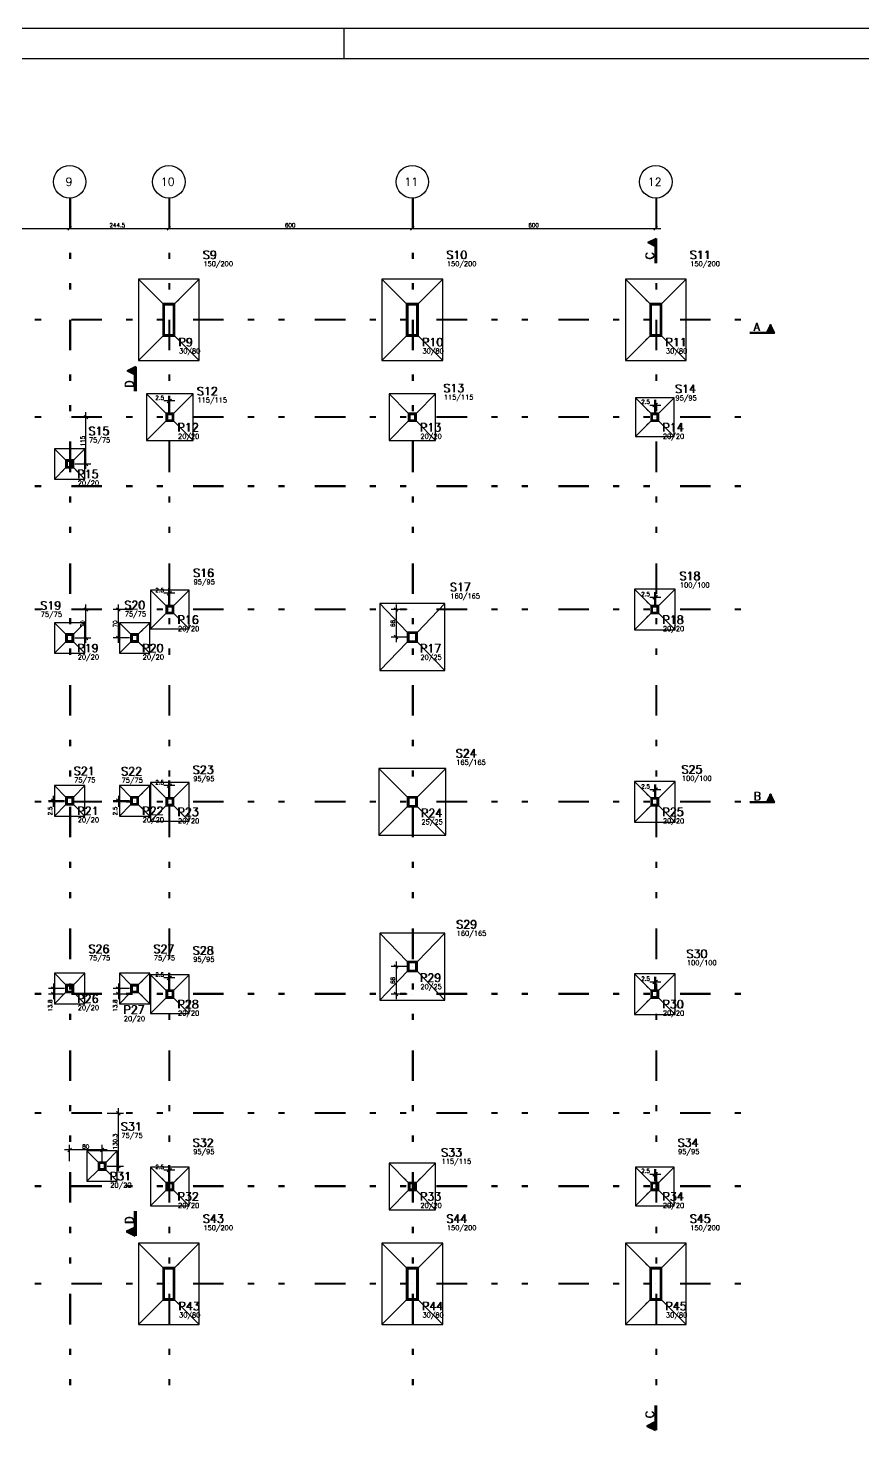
# Model space of a CAD drawing. Extents: x 797 to 1056, y -75 to 15.
# Drawn here: x 832.32 to 846.03, y -7.55 to 15.49 of the extents above; entities that cross this region are included whole.
import ezdxf

# ---------------------------------------------------------------- set-up
doc = ezdxf.new("R2010")
doc.units = 0
doc.header["$MEASUREMENT"] = 0
doc.linetypes.add('ESTILO_TQS_0003', pattern=[1.5, 0.5, -0.4, 0.1, -0.5])
doc.linetypes.add('ESTILO_TQS_0004', pattern=[2, 0.5, -0.4, 0.1, -0.4, 0.1, -0.5])
for name, color, linetype in [('06', 6, 'CONTINUOUS'), ('1', 2, 'CONTINUOUS'), ('11', 11, 'CONTINUOUS'), ('2', 4, 'CONTINUOUS'), ('3', 8, 'CONTINUOUS'), ('CERCADURA', 7, 'CONTINUOUS'), ('EIXOS', 8, 'ESTILO_TQS_0003')]:
    doc.layers.add(name, color=color, linetype=linetype)
doc.styles.get("Standard").update_dxf_attribs({"font": 'ROMANS.SHX'})

msp = doc.modelspace()

# ---------------------------------------------------------------- linework, layer by layer
at = {"layer": '06'}
msp.add_line((797.81, 14.987), (855.51, 14.987), dxfattribs=at)
at = {"layer": '1', "linetype": 'Continuous'}
for p, q in [((842.632, 12.032), (842.493, 11.963)), ((842.631, 12.031), (842.495, 11.963)), ((842.637, 12.021), (842.499, 11.952)), ((842.637, 12.02), (842.5, 11.952)), ((842.536, 11.984), (842.536, 11.942)), ((842.547, 11.989), (842.547, 11.936)), ((842.548, 11.984), (842.548, 11.942)), ((842.557, 11.995), (842.557, 11.931)), ((842.559, 11.989), (842.559, 11.936)), ((842.568, 12), (842.568, 11.926)), ((842.57, 11.995), (842.57, 11.931)), ((842.579, 12.005), (842.579, 11.92)), ((842.58, 12), (842.58, 11.926)), ((842.589, 12.011), (842.589, 11.915)), ((842.591, 12.005), (842.591, 11.92)), ((842.6, 12.016), (842.6, 11.91)), ((842.602, 12.011), (842.602, 11.915)), ((842.61, 12.021), (842.61, 11.904)), ((842.612, 12.016), (842.612, 11.91)), ((842.619, 11.627), (842.619, 12.032)), ((842.621, 12.027), (842.621, 11.899)), ((842.623, 12.021), (842.623, 11.904)), ((842.631, 12.031), (842.631, 11.627)), ((842.632, 11.627), (842.632, 12.032)), ((842.634, 12.027), (842.634, 11.899)), ((842.644, 12.031), (842.644, 11.627)), ((842.493, 11.963), (842.631, 11.894)), ((842.495, 11.963), (842.631, 11.895)), ((842.499, 11.974), (842.637, 11.905)), ((842.5, 11.974), (842.637, 11.906)), ((842.504, 11.968), (842.504, 11.956)), ((842.515, 11.973), (842.515, 11.952)), ((842.517, 11.968), (842.517, 11.956)), ((842.525, 11.979), (842.525, 11.947)), ((842.527, 11.973), (842.527, 11.952)), ((842.538, 11.979), (842.538, 11.947)), ((844.516, 10.618), (844.447, 10.48)), ((844.516, 10.617), (844.447, 10.48)), ((844.527, 10.613), (844.458, 10.475)), ((844.527, 10.611), (844.459, 10.475)), ((844.574, 10.474), (844.504, 10.613)), ((844.573, 10.475), (844.504, 10.611)), ((844.521, 10.607), (844.509, 10.607)), ((844.585, 10.48), (844.516, 10.618)), ((844.584, 10.48), (844.516, 10.617)), ((844.179, 10.492), (844.585, 10.492)), ((844.179, 10.48), (844.585, 10.48)), ((844.584, 10.48), (844.179, 10.48)), ((844.584, 10.468), (844.179, 10.468)), ((844.579, 10.49), (844.452, 10.49)), ((844.579, 10.478), (844.452, 10.478)), ((844.574, 10.501), (844.457, 10.501)), ((844.574, 10.489), (844.457, 10.489)), ((844.569, 10.512), (844.462, 10.512)), ((844.569, 10.499), (844.462, 10.499)), ((844.564, 10.522), (844.468, 10.522)), ((844.564, 10.51), (844.468, 10.51)), ((844.558, 10.533), (844.473, 10.533)), ((844.558, 10.521), (844.473, 10.521)), ((844.553, 10.544), (844.478, 10.544)), ((844.553, 10.531), (844.478, 10.531)), ((844.548, 10.554), (844.484, 10.554)), ((844.548, 10.542), (844.484, 10.542)), ((844.542, 10.565), (844.489, 10.565)), ((844.542, 10.552), (844.489, 10.552)), ((844.537, 10.576), (844.494, 10.576)), ((844.537, 10.563), (844.494, 10.563)), ((844.532, 10.586), (844.5, 10.586)), ((844.532, 10.574), (844.5, 10.574)), ((844.526, 10.597), (844.505, 10.597)), ((844.526, 10.584), (844.505, 10.584)), ((844.521, 10.595), (844.509, 10.595)), ((834.081, 9.926), (833.943, 9.857)), ((834.081, 9.925), (833.944, 9.857)), ((834.087, 9.915), (833.949, 9.846)), ((834.086, 9.914), (833.95, 9.846)), ((834.049, 9.91), (834.049, 9.804)), ((834.06, 9.915), (834.06, 9.798)), ((834.062, 9.91), (834.062, 9.804)), ((834.069, 9.521), (834.069, 9.926)), ((834.071, 9.921), (834.071, 9.793)), ((834.073, 9.915), (834.073, 9.798)), ((834.081, 9.521), (834.081, 9.926)), ((834.081, 9.925), (834.081, 9.521)), ((834.083, 9.921), (834.083, 9.793)), ((834.093, 9.925), (834.093, 9.521)), ((833.943, 9.857), (834.081, 9.788)), ((833.944, 9.857), (834.081, 9.789)), ((833.949, 9.868), (834.086, 9.799)), ((833.95, 9.868), (834.086, 9.8)), ((833.954, 9.862), (833.954, 9.85)), ((833.964, 9.867), (833.964, 9.846)), ((833.966, 9.862), (833.966, 9.85)), ((833.975, 9.873), (833.975, 9.841)), ((833.977, 9.867), (833.977, 9.846)), ((833.986, 9.878), (833.986, 9.836)), ((833.987, 9.873), (833.987, 9.841)), ((833.996, 9.883), (833.996, 9.83)), ((833.998, 9.878), (833.998, 9.836)), ((834.007, 9.889), (834.007, 9.825)), ((834.009, 9.883), (834.009, 9.83)), ((834.018, 9.894), (834.018, 9.82)), ((834.019, 9.889), (834.019, 9.825)), ((834.028, 9.899), (834.028, 9.814)), ((834.03, 9.894), (834.03, 9.82)), ((834.039, 9.905), (834.039, 9.809)), ((834.041, 9.899), (834.041, 9.814)), ((834.051, 9.905), (834.051, 9.809)), ((844.179, 2.785), (844.585, 2.785)), ((844.179, 2.773), (844.585, 2.773)), ((844.584, 2.773), (844.179, 2.773)), ((844.516, 2.911), (844.447, 2.773)), ((844.516, 2.91), (844.447, 2.773)), ((844.579, 2.784), (844.452, 2.784)), ((844.579, 2.771), (844.452, 2.771)), ((844.574, 2.794), (844.457, 2.794)), ((844.574, 2.782), (844.457, 2.782)), ((844.527, 2.906), (844.458, 2.768)), ((844.527, 2.904), (844.459, 2.768)), ((844.569, 2.805), (844.462, 2.805)), ((844.569, 2.792), (844.462, 2.792)), ((844.564, 2.815), (844.468, 2.815)), ((844.564, 2.803), (844.468, 2.803)), ((844.558, 2.826), (844.473, 2.826)), ((844.558, 2.814), (844.473, 2.814)), ((844.553, 2.837), (844.478, 2.837)), ((844.553, 2.824), (844.478, 2.824)), ((844.548, 2.847), (844.484, 2.847)), ((844.548, 2.835), (844.484, 2.835)), ((844.542, 2.858), (844.489, 2.858)), ((844.542, 2.845), (844.489, 2.845)), ((844.537, 2.869), (844.494, 2.869)), ((844.537, 2.856), (844.494, 2.856)), ((844.532, 2.879), (844.5, 2.879)), ((844.532, 2.867), (844.5, 2.867)), ((844.574, 2.767), (844.504, 2.906)), ((844.573, 2.768), (844.504, 2.904)), ((844.526, 2.89), (844.505, 2.89)), ((844.526, 2.877), (844.505, 2.877)), ((844.521, 2.901), (844.509, 2.901)), ((844.521, 2.888), (844.509, 2.888)), ((844.585, 2.773), (844.516, 2.911)), ((844.584, 2.773), (844.516, 2.91)), ((844.584, 2.761), (844.179, 2.761)), ((834.068, -4.349), (834.068, -3.945)), ((834.081, -3.945), (834.081, -4.35)), ((834.081, -4.349), (834.081, -3.945)), ((834.094, -3.945), (834.094, -4.35)), ((833.937, -4.27), (834.075, -4.201)), ((834.076, -4.361), (833.937, -4.292)), ((833.939, -4.27), (834.075, -4.202)), ((834.075, -4.361), (833.939, -4.292)), ((833.941, -4.286), (833.941, -4.275)), ((833.943, -4.281), (834.081, -4.212)), ((834.081, -4.35), (833.943, -4.281)), ((833.944, -4.281), (834.081, -4.213)), ((834.081, -4.349), (833.944, -4.281)), ((833.952, -4.292), (833.952, -4.271)), ((833.954, -4.286), (833.954, -4.275)), ((833.962, -4.297), (833.962, -4.265)), ((833.964, -4.292), (833.964, -4.271)), ((833.973, -4.302), (833.973, -4.26)), ((833.975, -4.297), (833.975, -4.265)), ((833.984, -4.308), (833.984, -4.255)), ((833.986, -4.302), (833.986, -4.26)), ((833.994, -4.313), (833.994, -4.249)), ((833.996, -4.308), (833.996, -4.255)), ((834.005, -4.318), (834.005, -4.244)), ((834.007, -4.313), (834.007, -4.249)), ((834.016, -4.324), (834.016, -4.239)), ((834.018, -4.318), (834.018, -4.244)), ((834.026, -4.329), (834.026, -4.233)), ((834.028, -4.324), (834.028, -4.239)), ((834.037, -4.334), (834.037, -4.228)), ((834.039, -4.329), (834.039, -4.233)), ((834.048, -4.34), (834.048, -4.223)), ((834.049, -4.334), (834.049, -4.228)), ((834.058, -4.345), (834.058, -4.217)), ((834.06, -4.34), (834.06, -4.223)), ((834.071, -4.345), (834.071, -4.217)), ((842.619, -7.543), (842.619, -7.138)), ((842.631, -7.543), (842.631, -7.138)), ((842.632, -7.138), (842.632, -7.544)), ((842.644, -7.138), (842.644, -7.544)), ((842.488, -7.463), (842.626, -7.394)), ((842.626, -7.555), (842.488, -7.486)), ((842.489, -7.463), (842.626, -7.395)), ((842.626, -7.554), (842.489, -7.486)), ((842.492, -7.48), (842.492, -7.468)), ((842.493, -7.474), (842.631, -7.406)), ((842.632, -7.544), (842.493, -7.474)), ((842.495, -7.474), (842.631, -7.406)), ((842.631, -7.543), (842.495, -7.474)), ((842.502, -7.485), (842.502, -7.464)), ((842.504, -7.48), (842.504, -7.468)), ((842.513, -7.49), (842.513, -7.458)), ((842.515, -7.485), (842.515, -7.464)), ((842.523, -7.496), (842.523, -7.453)), ((842.525, -7.49), (842.525, -7.458)), ((842.534, -7.501), (842.534, -7.448)), ((842.536, -7.496), (842.536, -7.453)), ((842.545, -7.506), (842.545, -7.443)), ((842.547, -7.501), (842.547, -7.448)), ((842.555, -7.512), (842.555, -7.437)), ((842.557, -7.506), (842.557, -7.443)), ((842.566, -7.517), (842.566, -7.432)), ((842.568, -7.512), (842.568, -7.437)), ((842.577, -7.522), (842.577, -7.427)), ((842.579, -7.517), (842.579, -7.432)), ((842.587, -7.528), (842.587, -7.421)), ((842.589, -7.522), (842.589, -7.427)), ((842.598, -7.533), (842.598, -7.416)), ((842.6, -7.528), (842.6, -7.421)), ((842.609, -7.538), (842.609, -7.411)), ((842.61, -7.533), (842.61, -7.416)), ((842.621, -7.538), (842.621, -7.411))]:
    msp.add_line(p, q, dxfattribs=at)
for points in [[(835.131, 11.362), (834.131, 11.362)], [(834.131, 11.362), (834.131, 10.028)], [(834.531, 10.962), (834.131, 11.362)], [(834.731, 10.962), (835.131, 11.362)], [(835.131, 10.028), (835.131, 11.362)], [(839.131, 11.362), (838.131, 11.362)], [(838.131, 11.362), (838.131, 10.028)], [(838.531, 10.962), (838.131, 11.362)], [(838.731, 10.962), (839.131, 11.362)], [(839.131, 10.028), (839.131, 11.362)], [(843.131, 11.362), (842.131, 11.362)], [(842.131, 11.362), (842.131, 10.028)], [(842.531, 10.962), (842.131, 11.362)], [(842.731, 10.962), (843.131, 11.362)], [(843.131, 10.028), (843.131, 11.362)], [(834.531, 10.428), (834.731, 10.428), (834.731, 10.962), (834.531, 10.962), (834.531, 10.428)], [(834.531, 10.428), (834.731, 10.428), (834.731, 10.962), (834.531, 10.962), (834.531, 10.428)], [(834.543, 10.441), (834.718, 10.441), (834.718, 10.949), (834.543, 10.949), (834.543, 10.441)], [(834.556, 10.453), (834.706, 10.453), (834.706, 10.937), (834.556, 10.937), (834.556, 10.453)], [(838.531, 10.428), (838.731, 10.428), (838.731, 10.962), (838.531, 10.962), (838.531, 10.428)], [(838.531, 10.428), (838.731, 10.428), (838.731, 10.962), (838.531, 10.962), (838.531, 10.428)], [(838.543, 10.441), (838.718, 10.441), (838.718, 10.949), (838.543, 10.949), (838.543, 10.441)], [(838.556, 10.453), (838.706, 10.453), (838.706, 10.937), (838.556, 10.937), (838.556, 10.453)], [(842.531, 10.428), (842.731, 10.428), (842.731, 10.962), (842.531, 10.962), (842.531, 10.428)], [(842.531, 10.428), (842.731, 10.428), (842.731, 10.962), (842.531, 10.962), (842.531, 10.428)], [(842.543, 10.441), (842.718, 10.441), (842.718, 10.949), (842.543, 10.949), (842.543, 10.441)], [(842.556, 10.453), (842.706, 10.453), (842.706, 10.937), (842.556, 10.937), (842.556, 10.453)], [(834.531, 10.428), (834.131, 10.028)], [(834.731, 10.428), (835.131, 10.028)], [(838.531, 10.428), (838.131, 10.028)], [(838.731, 10.428), (839.131, 10.028)], [(842.531, 10.428), (842.131, 10.028)], [(842.731, 10.428), (843.131, 10.028)], [(834.131, 10.028), (835.131, 10.028)], [(838.131, 10.028), (839.131, 10.028)], [(842.131, 10.028), (843.131, 10.028)], [(835.031, 9.478), (834.264, 9.478)], [(834.264, 9.478), (834.264, 8.712)], [(834.581, 9.162), (834.264, 9.478)], [(834.714, 9.162), (835.031, 9.478)], [(835.031, 8.712), (835.031, 9.478)], [(839.014, 9.478), (838.248, 9.478)], [(838.248, 9.478), (838.248, 8.712)], [(838.564, 9.162), (838.248, 9.478)], [(838.698, 9.162), (839.014, 9.478)], [(839.014, 8.712), (839.014, 9.478)], [(842.931, 9.412), (842.298, 9.412)], [(842.298, 9.412), (842.298, 8.778)], [(842.548, 9.162), (842.298, 9.412)], [(842.681, 9.162), (842.931, 9.412)], [(842.931, 8.778), (842.931, 9.412)], [(834.581, 9.028), (834.264, 8.712)], [(834.581, 9.028), (834.714, 9.028), (834.714, 9.162), (834.581, 9.162), (834.581, 9.028)], [(834.581, 9.028), (834.714, 9.028), (834.714, 9.162), (834.581, 9.162), (834.581, 9.028)], [(834.593, 9.041), (834.702, 9.041), (834.702, 9.149), (834.593, 9.149), (834.593, 9.041)], [(834.606, 9.053), (834.689, 9.053), (834.689, 9.137), (834.606, 9.137), (834.606, 9.053)], [(834.714, 9.028), (835.031, 8.712)], [(838.564, 9.028), (838.248, 8.712)], [(838.564, 9.028), (838.698, 9.028), (838.698, 9.162), (838.564, 9.162), (838.564, 9.028)], [(838.564, 9.028), (838.698, 9.028), (838.698, 9.162), (838.564, 9.162), (838.564, 9.028)], [(838.577, 9.041), (838.685, 9.041), (838.685, 9.149), (838.577, 9.149), (838.577, 9.041)], [(838.589, 9.053), (838.673, 9.053), (838.673, 9.137), (838.589, 9.137), (838.589, 9.053)], [(838.698, 9.028), (839.014, 8.712)], [(842.548, 9.028), (842.298, 8.778)], [(842.548, 9.028), (842.681, 9.028), (842.681, 9.162), (842.548, 9.162), (842.548, 9.028)], [(842.548, 9.028), (842.681, 9.028), (842.681, 9.162), (842.548, 9.162), (842.548, 9.028)], [(842.56, 9.041), (842.668, 9.041), (842.668, 9.149), (842.56, 9.149), (842.56, 9.041)], [(842.573, 9.053), (842.656, 9.053), (842.656, 9.137), (842.573, 9.137), (842.573, 9.053)], [(842.681, 9.028), (842.931, 8.778)], [(842.298, 8.778), (842.931, 8.778)], [(833.251, 8.578), (832.751, 8.578)], [(832.751, 8.578), (832.751, 8.078)], [(832.934, 8.395), (832.751, 8.578)], [(833.068, 8.395), (833.251, 8.578)], [(833.251, 8.078), (833.251, 8.578)], [(834.264, 8.712), (835.031, 8.712)], [(838.248, 8.712), (839.014, 8.712)], [(832.934, 8.262), (833.068, 8.262), (833.068, 8.395), (832.934, 8.395), (832.934, 8.262)], [(832.934, 8.262), (833.068, 8.262), (833.068, 8.395), (832.934, 8.395), (832.934, 8.262)], [(832.947, 8.274), (833.055, 8.274), (833.055, 8.383), (832.947, 8.383), (832.947, 8.274)], [(832.959, 8.287), (833.043, 8.287), (833.043, 8.37), (832.959, 8.37), (832.959, 8.287)], [(832.934, 8.262), (832.751, 8.078)], [(832.751, 8.078), (833.251, 8.078)], [(833.068, 8.262), (833.251, 8.078)], [(834.964, 6.253), (834.331, 6.253)], [(834.331, 6.253), (834.331, 5.62)], [(834.581, 6.003), (834.331, 6.253)], [(834.714, 6.003), (834.964, 6.253)], [(834.964, 5.62), (834.964, 6.253)], [(842.948, 6.27), (842.281, 6.27)], [(842.281, 6.27), (842.281, 5.603)], [(842.548, 6.003), (842.281, 6.27)], [(842.681, 6.003), (842.948, 6.27)], [(842.948, 5.603), (842.948, 6.27)], [(834.581, 5.87), (834.714, 5.87), (834.714, 6.003), (834.581, 6.003), (834.581, 5.87)], [(834.581, 5.87), (834.714, 5.87), (834.714, 6.003), (834.581, 6.003), (834.581, 5.87)], [(834.593, 5.883), (834.702, 5.883), (834.702, 5.991), (834.593, 5.991), (834.593, 5.883)], [(839.164, 6.033), (838.098, 6.033)], [(838.098, 6.033), (838.098, 4.933)], [(838.548, 5.567), (838.098, 6.033)], [(838.714, 5.567), (839.164, 6.033)], [(839.164, 4.933), (839.164, 6.033)], [(842.548, 5.87), (842.681, 5.87), (842.681, 6.003), (842.548, 6.003), (842.548, 5.87)], [(842.548, 5.87), (842.681, 5.87), (842.681, 6.003), (842.548, 6.003), (842.548, 5.87)], [(842.56, 5.883), (842.668, 5.883), (842.668, 5.991), (842.56, 5.991), (842.56, 5.883)], [(834.581, 5.87), (834.331, 5.62)], [(834.606, 5.895), (834.689, 5.895), (834.689, 5.978), (834.606, 5.978), (834.606, 5.895)], [(834.714, 5.87), (834.964, 5.62)], [(842.548, 5.87), (842.281, 5.603)], [(842.573, 5.895), (842.656, 5.895), (842.656, 5.978), (842.573, 5.978), (842.573, 5.895)], [(842.681, 5.87), (842.948, 5.603)], [(833.251, 5.72), (832.751, 5.72)], [(832.751, 5.72), (832.751, 5.22)], [(832.934, 5.537), (832.751, 5.72)], [(832.934, 5.403), (833.068, 5.403), (833.068, 5.537), (832.934, 5.537), (832.934, 5.403)], [(832.934, 5.403), (833.068, 5.403), (833.068, 5.537), (832.934, 5.537), (832.934, 5.403)], [(833.068, 5.537), (833.251, 5.72)], [(833.251, 5.22), (833.251, 5.72)], [(834.318, 5.72), (833.818, 5.72)], [(833.818, 5.72), (833.818, 5.22)], [(834.001, 5.537), (833.818, 5.72)], [(834.001, 5.403), (834.134, 5.403), (834.134, 5.537), (834.001, 5.537), (834.001, 5.403)], [(834.001, 5.403), (834.134, 5.403), (834.134, 5.537), (834.001, 5.537), (834.001, 5.403)], [(834.134, 5.537), (834.318, 5.72)], [(834.318, 5.22), (834.318, 5.72)], [(834.331, 5.62), (834.964, 5.62)], [(838.548, 5.4), (838.714, 5.4), (838.714, 5.567), (838.548, 5.567), (838.548, 5.4)], [(838.548, 5.4), (838.714, 5.4), (838.714, 5.567), (838.548, 5.567), (838.548, 5.4)], [(838.548, 5.4), (838.714, 5.4), (838.714, 5.567), (838.548, 5.567), (838.548, 5.4)], [(838.548, 5.4), (838.714, 5.4), (838.714, 5.567), (838.548, 5.567), (838.548, 5.4)], [(838.56, 5.413), (838.702, 5.413), (838.702, 5.554), (838.56, 5.554), (838.56, 5.413)], [(838.573, 5.425), (838.689, 5.425), (838.689, 5.542), (838.573, 5.542), (838.573, 5.425)], [(842.281, 5.603), (842.948, 5.603)], [(832.934, 5.403), (832.751, 5.22)], [(832.947, 5.416), (833.055, 5.416), (833.055, 5.524), (832.947, 5.524), (832.947, 5.416)], [(832.959, 5.428), (833.043, 5.428), (833.043, 5.512), (832.959, 5.512), (832.959, 5.428)], [(833.068, 5.403), (833.251, 5.22)], [(834.001, 5.403), (833.818, 5.22)], [(834.013, 5.416), (834.122, 5.416), (834.122, 5.524), (834.013, 5.524), (834.013, 5.416)], [(834.026, 5.428), (834.109, 5.428), (834.109, 5.512), (834.026, 5.512), (834.026, 5.428)], [(834.134, 5.403), (834.318, 5.22)], [(838.548, 5.4), (838.098, 4.933)], [(838.714, 5.4), (839.164, 4.933)], [(832.751, 5.22), (833.251, 5.22)], [(833.818, 5.22), (834.318, 5.22)], [(838.098, 4.933), (839.164, 4.933)], [(839.181, 3.328), (838.081, 3.328)], [(838.081, 3.328), (838.081, 2.228)], [(838.548, 2.862), (838.081, 3.328)], [(838.714, 2.862), (839.181, 3.328)], [(839.181, 2.228), (839.181, 3.328)], [(833.251, 3.045), (832.751, 3.045)], [(832.751, 3.045), (832.751, 2.545)], [(832.934, 2.862), (832.751, 3.045)], [(833.068, 2.862), (833.251, 3.045)], [(833.251, 2.545), (833.251, 3.045)], [(834.318, 3.045), (833.818, 3.045)], [(833.818, 3.045), (833.818, 2.545)], [(834.001, 2.862), (833.818, 3.045)], [(834.134, 2.862), (834.318, 3.045)], [(834.318, 2.545), (834.318, 3.045)], [(834.964, 3.095), (834.331, 3.095)], [(834.331, 3.095), (834.331, 2.462)], [(834.581, 2.845), (834.331, 3.095)], [(834.714, 2.845), (834.964, 3.095)], [(834.964, 2.462), (834.964, 3.095)], [(842.948, 3.112), (842.281, 3.112)], [(842.281, 3.112), (842.281, 2.445)], [(842.548, 2.845), (842.281, 3.112)], [(842.681, 2.845), (842.948, 3.112)], [(842.948, 2.445), (842.948, 3.112)], [(832.934, 2.728), (833.068, 2.728), (833.068, 2.862), (832.934, 2.862), (832.934, 2.728)], [(832.934, 2.728), (833.068, 2.728), (833.068, 2.862), (832.934, 2.862), (832.934, 2.728)], [(832.947, 2.741), (833.055, 2.741), (833.055, 2.849), (832.947, 2.849), (832.947, 2.741)], [(832.959, 2.753), (833.043, 2.753), (833.043, 2.837), (832.959, 2.837), (832.959, 2.753)], [(834.001, 2.728), (834.134, 2.728), (834.134, 2.862), (834.001, 2.862), (834.001, 2.728)], [(834.001, 2.728), (834.134, 2.728), (834.134, 2.862), (834.001, 2.862), (834.001, 2.728)], [(834.013, 2.741), (834.122, 2.741), (834.122, 2.849), (834.013, 2.849), (834.013, 2.741)], [(834.026, 2.753), (834.109, 2.753), (834.109, 2.837), (834.026, 2.837), (834.026, 2.753)], [(834.581, 2.712), (834.714, 2.712), (834.714, 2.845), (834.581, 2.845), (834.581, 2.712)], [(834.581, 2.712), (834.714, 2.712), (834.714, 2.845), (834.581, 2.845), (834.581, 2.712)], [(834.593, 2.724), (834.702, 2.724), (834.702, 2.833), (834.593, 2.833), (834.593, 2.724)], [(834.606, 2.737), (834.689, 2.737), (834.689, 2.82), (834.606, 2.82), (834.606, 2.737)], [(838.548, 2.695), (838.714, 2.695), (838.714, 2.862), (838.548, 2.862), (838.548, 2.695)], [(838.548, 2.695), (838.714, 2.695), (838.714, 2.862), (838.548, 2.862), (838.548, 2.695)], [(838.56, 2.708), (838.702, 2.708), (838.702, 2.849), (838.56, 2.849), (838.56, 2.708)], [(838.573, 2.72), (838.689, 2.72), (838.689, 2.837), (838.573, 2.837), (838.573, 2.72)], [(842.548, 2.712), (842.681, 2.712), (842.681, 2.845), (842.548, 2.845), (842.548, 2.712)], [(842.548, 2.712), (842.681, 2.712), (842.681, 2.845), (842.548, 2.845), (842.548, 2.712)], [(842.56, 2.724), (842.668, 2.724), (842.668, 2.833), (842.56, 2.833), (842.56, 2.724)], [(842.573, 2.737), (842.656, 2.737), (842.656, 2.82), (842.573, 2.82), (842.573, 2.737)], [(832.934, 2.728), (832.751, 2.545)], [(832.751, 2.545), (833.251, 2.545)], [(833.068, 2.728), (833.251, 2.545)], [(834.001, 2.728), (833.818, 2.545)], [(833.818, 2.545), (834.318, 2.545)], [(834.134, 2.728), (834.318, 2.545)], [(834.581, 2.712), (834.331, 2.462)], [(834.714, 2.712), (834.964, 2.462)], [(838.548, 2.695), (838.081, 2.228)], [(838.714, 2.695), (839.181, 2.228)], [(842.548, 2.712), (842.281, 2.445)], [(842.681, 2.712), (842.948, 2.445)], [(834.331, 2.462), (834.964, 2.462)], [(842.281, 2.445), (842.948, 2.445)], [(838.081, 2.228), (839.181, 2.228)], [(839.164, 0.623), (838.098, 0.623)], [(838.098, 0.623), (838.098, -0.477)], [(838.548, 0.157), (838.098, 0.623)], [(838.714, 0.157), (839.164, 0.623)], [(839.164, -0.477), (839.164, 0.623)], [(838.548, -0.01), (838.714, -0.01), (838.714, 0.157), (838.548, 0.157), (838.548, -0.01)], [(838.548, -0.01), (838.714, -0.01), (838.714, 0.157), (838.548, 0.157), (838.548, -0.01)], [(838.56, 0.003), (838.702, 0.003), (838.702, 0.144), (838.56, 0.144), (838.56, 0.003)], [(838.573, 0.015), (838.689, 0.015), (838.689, 0.132), (838.573, 0.132), (838.573, 0.015)], [(833.251, -0.038), (832.751, -0.038)], [(832.751, -0.038), (832.751, -0.538)], [(832.934, -0.222), (832.751, -0.038)], [(832.934, -0.355), (833.068, -0.355), (833.068, -0.222), (832.934, -0.222), (832.934, -0.355)], [(832.934, -0.355), (833.068, -0.355), (833.068, -0.222), (832.934, -0.222), (832.934, -0.355)], [(833.068, -0.222), (833.251, -0.038)], [(833.251, -0.538), (833.251, -0.038)], [(834.318, -0.038), (833.818, -0.038)], [(833.818, -0.038), (833.818, -0.538)], [(834.001, -0.222), (833.818, -0.038)], [(834.001, -0.355), (834.134, -0.355), (834.134, -0.222), (834.001, -0.222), (834.001, -0.355)], [(834.001, -0.355), (834.134, -0.355), (834.134, -0.222), (834.001, -0.222), (834.001, -0.355)], [(834.134, -0.222), (834.318, -0.038)], [(834.318, -0.538), (834.318, -0.038)], [(834.964, -0.063), (834.331, -0.063)], [(834.331, -0.063), (834.331, -0.697)], [(834.581, -0.313), (834.331, -0.063)], [(834.714, -0.313), (834.964, -0.063)], [(834.964, -0.697), (834.964, -0.063)], [(838.548, -0.01), (838.098, -0.477)], [(838.714, -0.01), (839.164, -0.477)], [(842.948, -0.047), (842.281, -0.047)], [(842.281, -0.047), (842.281, -0.713)], [(842.548, -0.313), (842.281, -0.047)], [(842.681, -0.313), (842.948, -0.047)], [(842.948, -0.713), (842.948, -0.047)], [(832.934, -0.355), (832.751, -0.538)], [(832.947, -0.342), (833.055, -0.342), (833.055, -0.234), (832.947, -0.234), (832.947, -0.342)], [(832.959, -0.33), (833.043, -0.33), (833.043, -0.247), (832.959, -0.247), (832.959, -0.33)], [(833.068, -0.355), (833.251, -0.538)], [(834.001, -0.355), (833.818, -0.538)], [(834.013, -0.342), (834.122, -0.342), (834.122, -0.234), (834.013, -0.234), (834.013, -0.342)], [(834.026, -0.33), (834.109, -0.33), (834.109, -0.247), (834.026, -0.247), (834.026, -0.33)], [(834.134, -0.355), (834.318, -0.538)], [(834.581, -0.447), (834.331, -0.697)], [(834.581, -0.447), (834.714, -0.447), (834.714, -0.313), (834.581, -0.313), (834.581, -0.447)], [(834.581, -0.447), (834.714, -0.447), (834.714, -0.313), (834.581, -0.313), (834.581, -0.447)], [(834.593, -0.434), (834.702, -0.434), (834.702, -0.326), (834.593, -0.326), (834.593, -0.434)], [(834.606, -0.422), (834.689, -0.422), (834.689, -0.338), (834.606, -0.338), (834.606, -0.422)], [(834.714, -0.447), (834.964, -0.697)], [(842.548, -0.447), (842.281, -0.713)], [(842.548, -0.447), (842.681, -0.447), (842.681, -0.313), (842.548, -0.313), (842.548, -0.447)], [(842.548, -0.447), (842.681, -0.447), (842.681, -0.313), (842.548, -0.313), (842.548, -0.447)], [(842.56, -0.434), (842.668, -0.434), (842.668, -0.326), (842.56, -0.326), (842.56, -0.434)], [(842.573, -0.422), (842.656, -0.422), (842.656, -0.338), (842.573, -0.338), (842.573, -0.422)], [(842.681, -0.447), (842.948, -0.713)], [(832.751, -0.538), (833.251, -0.538)], [(833.818, -0.538), (834.318, -0.538)], [(838.098, -0.477), (839.164, -0.477)], [(834.331, -0.697), (834.964, -0.697)], [(842.281, -0.713), (842.948, -0.713)], [(833.784, -2.955), (833.284, -2.955)], [(833.284, -2.955), (833.284, -3.455)], [(833.468, -3.138), (833.284, -2.955)], [(833.601, -3.138), (833.784, -2.955)], [(833.784, -3.455), (833.784, -2.955)], [(833.468, -3.272), (833.601, -3.272), (833.601, -3.138), (833.468, -3.138), (833.468, -3.272)], [(833.468, -3.272), (833.601, -3.272), (833.601, -3.138), (833.468, -3.138), (833.468, -3.272)], [(833.48, -3.259), (833.588, -3.259), (833.588, -3.151), (833.48, -3.151), (833.48, -3.259)], [(833.493, -3.247), (833.576, -3.247), (833.576, -3.163), (833.493, -3.163), (833.493, -3.247)], [(834.964, -3.222), (834.331, -3.222)], [(834.331, -3.222), (834.331, -3.855)], [(834.581, -3.472), (834.331, -3.222)], [(834.714, -3.472), (834.964, -3.222)], [(834.964, -3.855), (834.964, -3.222)], [(839.014, -3.155), (838.248, -3.155)], [(838.248, -3.155), (838.248, -3.922)], [(838.564, -3.472), (838.248, -3.155)], [(838.698, -3.472), (839.014, -3.155)], [(839.014, -3.922), (839.014, -3.155)], [(842.931, -3.222), (842.298, -3.222)], [(842.298, -3.222), (842.298, -3.855)], [(842.548, -3.472), (842.298, -3.222)], [(842.681, -3.472), (842.931, -3.222)], [(842.931, -3.855), (842.931, -3.222)], [(833.468, -3.272), (833.284, -3.455)], [(833.284, -3.455), (833.784, -3.455)], [(833.601, -3.272), (833.784, -3.455)], [(834.581, -3.605), (834.331, -3.855)], [(834.581, -3.605), (834.714, -3.605), (834.714, -3.472), (834.581, -3.472), (834.581, -3.605)], [(834.581, -3.605), (834.714, -3.605), (834.714, -3.472), (834.581, -3.472), (834.581, -3.605)], [(834.593, -3.592), (834.702, -3.592), (834.702, -3.484), (834.593, -3.484), (834.593, -3.592)], [(834.606, -3.58), (834.689, -3.58), (834.689, -3.497), (834.606, -3.497), (834.606, -3.58)], [(834.714, -3.605), (834.964, -3.855)], [(838.564, -3.605), (838.248, -3.922)], [(838.564, -3.605), (838.698, -3.605), (838.698, -3.472), (838.564, -3.472), (838.564, -3.605)], [(838.564, -3.605), (838.698, -3.605), (838.698, -3.472), (838.564, -3.472), (838.564, -3.605)], [(838.577, -3.592), (838.685, -3.592), (838.685, -3.484), (838.577, -3.484), (838.577, -3.592)], [(838.589, -3.58), (838.673, -3.58), (838.673, -3.497), (838.589, -3.497), (838.589, -3.58)], [(838.698, -3.605), (839.014, -3.922)], [(842.548, -3.605), (842.298, -3.855)], [(842.548, -3.605), (842.681, -3.605), (842.681, -3.472), (842.548, -3.472), (842.548, -3.605)], [(842.548, -3.605), (842.681, -3.605), (842.681, -3.472), (842.548, -3.472), (842.548, -3.605)], [(842.56, -3.592), (842.668, -3.592), (842.668, -3.484), (842.56, -3.484), (842.56, -3.592)], [(842.573, -3.58), (842.656, -3.58), (842.656, -3.497), (842.573, -3.497), (842.573, -3.58)], [(842.681, -3.605), (842.931, -3.855)], [(834.331, -3.855), (834.964, -3.855)], [(842.298, -3.855), (842.931, -3.855)], [(838.248, -3.922), (839.014, -3.922)], [(835.131, -4.472), (834.131, -4.472)], [(834.131, -4.472), (834.131, -5.805)], [(834.531, -4.872), (834.131, -4.472)], [(834.731, -4.872), (835.131, -4.472)], [(835.131, -5.805), (835.131, -4.472)], [(839.131, -4.472), (838.131, -4.472)], [(838.131, -4.472), (838.131, -5.805)], [(838.531, -4.872), (838.131, -4.472)], [(838.731, -4.872), (839.131, -4.472)], [(839.131, -5.805), (839.131, -4.472)], [(843.131, -4.472), (842.131, -4.472)], [(842.131, -4.472), (842.131, -5.805)], [(842.531, -4.872), (842.131, -4.472)], [(842.731, -4.872), (843.131, -4.472)], [(843.131, -5.805), (843.131, -4.472)], [(834.531, -5.405), (834.731, -5.405), (834.731, -4.872), (834.531, -4.872), (834.531, -5.405)], [(834.531, -5.405), (834.731, -5.405), (834.731, -4.872), (834.531, -4.872), (834.531, -5.405)], [(834.543, -5.392), (834.718, -5.392), (834.718, -4.884), (834.543, -4.884), (834.543, -5.392)], [(834.556, -5.38), (834.706, -5.38), (834.706, -4.897), (834.556, -4.897), (834.556, -5.38)], [(838.531, -5.405), (838.731, -5.405), (838.731, -4.872), (838.531, -4.872), (838.531, -5.405)], [(838.531, -5.405), (838.731, -5.405), (838.731, -4.872), (838.531, -4.872), (838.531, -5.405)], [(838.543, -5.392), (838.718, -5.392), (838.718, -4.884), (838.543, -4.884), (838.543, -5.392)], [(838.556, -5.38), (838.706, -5.38), (838.706, -4.897), (838.556, -4.897), (838.556, -5.38)], [(842.531, -5.405), (842.731, -5.405), (842.731, -4.872), (842.531, -4.872), (842.531, -5.405)], [(842.531, -5.405), (842.731, -5.405), (842.731, -4.872), (842.531, -4.872), (842.531, -5.405)], [(842.543, -5.392), (842.718, -5.392), (842.718, -4.884), (842.543, -4.884), (842.543, -5.392)], [(842.556, -5.38), (842.706, -5.38), (842.706, -4.897), (842.556, -4.897), (842.556, -5.38)], [(834.531, -5.405), (834.131, -5.805)], [(834.731, -5.405), (835.131, -5.805)], [(838.531, -5.405), (838.131, -5.805)], [(838.731, -5.405), (839.131, -5.805)], [(842.531, -5.405), (842.131, -5.805)], [(842.731, -5.405), (843.131, -5.805)], [(834.131, -5.805), (835.131, -5.805)], [(838.131, -5.805), (839.131, -5.805)], [(842.131, -5.805), (843.131, -5.805)]]:
    msp.add_lwpolyline(points, dxfattribs=at)
at = {"layer": '11', "linetype": 'Continuous'}
for p, q in [((834.631, 10.695), (834.631, 10.695)), ((838.631, 10.695), (838.631, 10.695)), ((842.631, 10.695), (842.631, 10.695)), ((834.648, 9.095), (834.648, 9.095)), ((838.631, 9.095), (838.631, 9.095)), ((842.614, 9.095), (842.614, 9.095)), ((833.001, 8.328), (833.001, 8.328)), ((834.648, 5.937), (834.648, 5.937)), ((842.614, 5.937), (842.614, 5.937)), ((833.001, 5.47), (833.001, 5.47)), ((834.068, 5.47), (834.068, 5.47)), ((838.631, 5.483), (838.631, 5.483)), ((833.001, 2.795), (833.001, 2.795)), ((834.068, 2.795), (834.068, 2.795)), ((834.648, 2.778), (834.648, 2.778)), ((838.631, 2.778), (838.631, 2.778)), ((842.614, 2.778), (842.614, 2.778)), ((838.631, 0.073), (838.631, 0.073)), ((833.001, -0.288), (833.001, -0.288)), ((834.068, -0.288), (834.068, -0.288)), ((834.648, -0.38), (834.648, -0.38)), ((842.614, -0.38), (842.614, -0.38)), ((833.534, -3.205), (833.534, -3.205)), ((834.648, -3.538), (834.648, -3.538)), ((838.631, -3.538), (838.631, -3.538)), ((842.614, -3.538), (842.614, -3.538)), ((834.631, -5.138), (834.631, -5.138)), ((838.631, -5.138), (838.631, -5.138)), ((842.631, -5.138), (842.631, -5.138))]:
    msp.add_line(p, q, dxfattribs=at)
at = {"layer": '2', "linetype": 'Continuous'}
for p, q in [((832.971, 12.166), (833.03, 12.225)), ((832.971, 12.166), (833.03, 12.225)), ((834.601, 12.166), (834.66, 12.225)), ((834.601, 12.166), (834.66, 12.225)), ((838.601, 12.166), (838.66, 12.225)), ((838.601, 12.166), (838.66, 12.225)), ((842.601, 12.166), (842.66, 12.225)), ((830.548, 12.195), (833.084, 12.195)), ((832.918, 12.195), (834.714, 12.195)), ((833.001, 12.195), (833.001, 12.195)), ((833.001, 12.195), (833.001, 12.195)), ((834.548, 12.195), (838.714, 12.195)), ((834.631, 12.195), (834.631, 12.195)), ((834.631, 12.195), (834.631, 12.195)), ((838.548, 12.195), (842.714, 12.195)), ((838.631, 12.195), (838.631, 12.195)), ((838.631, 12.195), (838.631, 12.195)), ((842.631, 12.195), (842.631, 12.195)), ((834.531, 10.962), (834.464, 11.028)), ((834.731, 10.962), (834.798, 11.028)), ((838.531, 10.962), (838.464, 11.028)), ((838.731, 10.962), (838.798, 11.028)), ((842.531, 10.962), (842.464, 11.028)), ((842.731, 10.962), (842.798, 11.028)), ((834.531, 10.428), (834.464, 10.362)), ((834.731, 10.428), (834.798, 10.362)), ((838.531, 10.428), (838.464, 10.362)), ((838.731, 10.428), (838.798, 10.362)), ((842.531, 10.428), (842.464, 10.362)), ((842.731, 10.428), (842.798, 10.362)), ((834.581, 9.162), (834.514, 9.228)), ((834.731, 9.362), (834.548, 9.362)), ((834.66, 9.391), (834.601, 9.332)), ((834.677, 9.391), (834.618, 9.332)), ((834.631, 9.178), (834.631, 9.445)), ((834.648, 9.178), (834.648, 9.445)), ((834.714, 9.162), (834.781, 9.228)), ((838.564, 9.162), (838.498, 9.228)), ((838.698, 9.162), (838.764, 9.228)), ((842.548, 9.162), (842.481, 9.228)), ((842.531, 9.295), (842.714, 9.295)), ((842.585, 9.266), (842.644, 9.325)), ((842.601, 9.266), (842.66, 9.325)), ((842.614, 9.178), (842.614, 9.378)), ((842.631, 9.178), (842.631, 9.378)), ((842.681, 9.162), (842.748, 9.228)), ((833.001, 9.095), (833.001, 9.095)), ((833.084, 9.095), (833.351, 9.095)), ((833.297, 9.066), (833.238, 9.125)), ((833.268, 8.245), (833.268, 9.178)), ((834.581, 9.028), (834.514, 8.962)), ((834.631, 9.095), (834.631, 9.095)), ((834.648, 9.095), (834.648, 9.095)), ((834.714, 9.028), (834.781, 8.962)), ((838.564, 9.028), (838.498, 8.962)), ((838.698, 9.028), (838.764, 8.962)), ((842.548, 9.028), (842.481, 8.962)), ((842.614, 9.095), (842.614, 9.095)), ((842.631, 9.095), (842.631, 9.095)), ((842.681, 9.028), (842.748, 8.962)), ((832.934, 8.395), (832.868, 8.462)), ((833.001, 8.328), (833.001, 8.328)), ((833.068, 8.395), (833.134, 8.462)), ((833.084, 8.328), (833.351, 8.328)), ((833.297, 8.299), (833.238, 8.358)), ((832.934, 8.262), (832.868, 8.195)), ((833.068, 8.262), (833.134, 8.195)), ((834.66, 6.233), (834.601, 6.174)), ((834.677, 6.233), (834.618, 6.174)), ((834.631, 6.02), (834.631, 6.287)), ((834.648, 6.02), (834.648, 6.287)), ((833.268, 5.387), (833.268, 6.02)), ((833.801, 5.387), (833.801, 6.02)), ((834.581, 6.003), (834.514, 6.07)), ((834.731, 6.203), (834.548, 6.203)), ((834.714, 6.003), (834.781, 6.07)), ((838.364, 6.02), (838.364, 5.4)), ((842.548, 6.003), (842.481, 6.07)), ((842.531, 6.137), (842.714, 6.137)), ((842.585, 6.107), (842.644, 6.166)), ((842.601, 6.107), (842.66, 6.166)), ((842.614, 6.02), (842.614, 6.22)), ((842.631, 6.02), (842.631, 6.22)), ((842.681, 6.003), (842.748, 6.07)), ((833.001, 5.937), (833.001, 5.937)), ((833.084, 5.937), (833.351, 5.937)), ((833.297, 5.907), (833.238, 5.966)), ((833.987, 5.937), (833.718, 5.937)), ((833.83, 5.907), (833.771, 5.966)), ((834.07, 5.937), (834.07, 5.937)), ((834.581, 5.87), (834.514, 5.803)), ((834.631, 5.937), (834.631, 5.937)), ((834.648, 5.937), (834.648, 5.937)), ((834.714, 5.87), (834.781, 5.803)), ((838.548, 5.937), (838.281, 5.937)), ((838.335, 5.966), (838.394, 5.907)), ((838.631, 5.937), (838.631, 5.937)), ((842.548, 5.87), (842.481, 5.803)), ((842.614, 5.937), (842.614, 5.937)), ((842.631, 5.937), (842.631, 5.937)), ((842.681, 5.87), (842.748, 5.803)), ((832.934, 5.537), (832.868, 5.603)), ((833.068, 5.537), (833.134, 5.603)), ((834.001, 5.537), (833.934, 5.603)), ((834.134, 5.537), (834.201, 5.603)), ((832.934, 5.403), (832.868, 5.337)), ((833.001, 5.47), (833.001, 5.47)), ((833.068, 5.403), (833.134, 5.337)), ((833.084, 5.47), (833.351, 5.47)), ((833.297, 5.441), (833.238, 5.5)), ((833.984, 5.47), (833.718, 5.47)), ((833.83, 5.441), (833.771, 5.5)), ((834.001, 5.403), (833.934, 5.337)), ((834.068, 5.47), (834.068, 5.47)), ((834.134, 5.403), (834.201, 5.337)), ((838.548, 5.483), (838.281, 5.483)), ((838.335, 5.513), (838.394, 5.454)), ((838.631, 5.483), (838.631, 5.483)), ((834.731, 3.045), (834.548, 3.045)), ((834.66, 3.075), (834.601, 3.016)), ((834.677, 3.075), (834.618, 3.016)), ((834.631, 2.862), (834.631, 3.128)), ((834.648, 2.862), (834.648, 3.128)), ((842.585, 2.949), (842.644, 3.008)), ((842.601, 2.949), (842.66, 3.008)), ((842.614, 2.862), (842.614, 3.062)), ((842.631, 2.862), (842.631, 3.062)), ((832.918, 2.795), (832.651, 2.795)), ((832.918, 2.778), (832.651, 2.778)), ((832.764, 2.766), (832.705, 2.825)), ((832.764, 2.749), (832.705, 2.808)), ((832.734, 2.695), (832.734, 2.878)), ((832.934, 2.862), (832.868, 2.928)), ((833.001, 2.795), (833.001, 2.795)), ((833.001, 2.778), (833.001, 2.778)), ((833.068, 2.862), (833.134, 2.928)), ((833.984, 2.795), (833.718, 2.795)), ((833.981, 2.778), (833.718, 2.778)), ((833.771, 2.825), (833.83, 2.766)), ((833.771, 2.808), (833.83, 2.749)), ((833.801, 2.878), (833.801, 2.695)), ((834.001, 2.862), (833.934, 2.928)), ((834.065, 2.778), (834.065, 2.778)), ((834.068, 2.795), (834.068, 2.795)), ((834.134, 2.862), (834.201, 2.928)), ((834.581, 2.845), (834.514, 2.912)), ((834.631, 2.778), (834.631, 2.778)), ((834.648, 2.778), (834.648, 2.778)), ((834.714, 2.845), (834.781, 2.912)), ((838.548, 2.862), (838.481, 2.928)), ((838.714, 2.862), (838.781, 2.928)), ((842.548, 2.845), (842.481, 2.912)), ((842.531, 2.978), (842.714, 2.978)), ((842.614, 2.778), (842.614, 2.778)), ((842.631, 2.778), (842.631, 2.778)), ((842.681, 2.845), (842.748, 2.912)), ((832.934, 2.728), (832.868, 2.662)), ((833.068, 2.728), (833.134, 2.662)), ((834.001, 2.728), (833.934, 2.662)), ((834.134, 2.728), (834.201, 2.662)), ((834.581, 2.712), (834.514, 2.645)), ((834.714, 2.712), (834.781, 2.645)), ((838.548, 2.695), (838.481, 2.628)), ((838.714, 2.695), (838.781, 2.628)), ((842.548, 2.712), (842.481, 2.645)), ((842.681, 2.712), (842.748, 2.645)), ((838.548, 0.073), (838.281, 0.073)), ((838.335, 0.103), (838.394, 0.044)), ((838.364, 0.157), (838.364, -0.463)), ((838.631, 0.073), (838.631, 0.073)), ((832.734, -0.205), (832.734, -0.463)), ((832.934, -0.222), (832.868, -0.155)), ((833.068, -0.222), (833.134, -0.155)), ((833.801, -0.205), (833.801, -0.463)), ((834.001, -0.222), (833.934, -0.155)), ((834.134, -0.222), (834.201, -0.155)), ((834.731, -0.113), (834.548, -0.113)), ((834.66, -0.084), (834.601, -0.143)), ((834.677, -0.084), (834.618, -0.143)), ((834.631, -0.297), (834.631, -0.03)), ((834.648, -0.297), (834.648, -0.03)), ((842.531, -0.18), (842.714, -0.18)), ((842.585, -0.209), (842.644, -0.15)), ((842.601, -0.209), (842.66, -0.15)), ((842.614, -0.297), (842.614, -0.097)), ((842.631, -0.297), (842.631, -0.097)), ((832.918, -0.288), (832.651, -0.288)), ((832.918, -0.38), (832.651, -0.38)), ((832.705, -0.259), (832.764, -0.318)), ((832.705, -0.35), (832.764, -0.409)), ((832.934, -0.355), (832.868, -0.422)), ((833.001, -0.288), (833.001, -0.288)), ((833.001, -0.38), (833.001, -0.38)), ((833.068, -0.355), (833.134, -0.422)), ((833.984, -0.288), (833.718, -0.288)), ((833.986, -0.38), (833.718, -0.38)), ((833.771, -0.259), (833.83, -0.318)), ((833.771, -0.35), (833.83, -0.409)), ((834.001, -0.355), (833.934, -0.422)), ((834.068, -0.288), (834.068, -0.288)), ((834.069, -0.38), (834.069, -0.38)), ((834.134, -0.355), (834.201, -0.422)), ((834.581, -0.313), (834.514, -0.247)), ((834.581, -0.447), (834.514, -0.513)), ((834.631, -0.38), (834.631, -0.38)), ((834.648, -0.38), (834.648, -0.38)), ((834.714, -0.313), (834.781, -0.247)), ((834.714, -0.447), (834.781, -0.513)), ((838.548, -0.38), (838.281, -0.38)), ((838.335, -0.35), (838.394, -0.409)), ((838.631, -0.38), (838.631, -0.38)), ((842.548, -0.313), (842.481, -0.247)), ((842.548, -0.447), (842.481, -0.513)), ((842.614, -0.38), (842.614, -0.38)), ((842.631, -0.38), (842.631, -0.38)), ((842.681, -0.313), (842.748, -0.247)), ((842.681, -0.447), (842.748, -0.513)), ((833.801, -3.288), (833.801, -2.253)), ((833.534, -2.337), (833.534, -2.337)), ((833.618, -2.337), (833.884, -2.337)), ((833.83, -2.366), (833.771, -2.307)), ((833.618, -2.938), (832.918, -2.938)), ((833.03, -2.909), (832.971, -2.968)), ((833.001, -3.122), (833.001, -2.855)), ((833.564, -2.909), (833.505, -2.968)), ((833.534, -3.122), (833.534, -2.855)), ((833.001, -3.205), (833.001, -3.205)), ((833.468, -3.138), (833.401, -3.072)), ((833.534, -3.205), (833.534, -3.205)), ((833.534, -3.205), (833.534, -3.205)), ((833.601, -3.138), (833.668, -3.072)), ((833.618, -3.205), (833.884, -3.205)), ((833.83, -3.234), (833.771, -3.175)), ((834.631, -3.455), (834.631, -3.188)), ((834.648, -3.455), (834.648, -3.188)), ((833.468, -3.272), (833.401, -3.338)), ((833.601, -3.272), (833.668, -3.338)), ((834.581, -3.472), (834.514, -3.405)), ((834.731, -3.272), (834.548, -3.272)), ((834.66, -3.242), (834.601, -3.301)), ((834.677, -3.242), (834.618, -3.301)), ((834.714, -3.472), (834.781, -3.405)), ((838.564, -3.472), (838.498, -3.405)), ((838.698, -3.472), (838.764, -3.405)), ((842.548, -3.472), (842.481, -3.405)), ((842.531, -3.338), (842.714, -3.338)), ((842.585, -3.368), (842.644, -3.309)), ((842.601, -3.368), (842.66, -3.309)), ((842.614, -3.455), (842.614, -3.255)), ((842.631, -3.455), (842.631, -3.255)), ((842.681, -3.472), (842.748, -3.405)), ((834.581, -3.605), (834.514, -3.672)), ((834.631, -3.538), (834.631, -3.538)), ((834.648, -3.538), (834.648, -3.538)), ((834.714, -3.605), (834.781, -3.672)), ((838.564, -3.605), (838.498, -3.672)), ((838.698, -3.605), (838.764, -3.672)), ((842.548, -3.605), (842.481, -3.672)), ((842.614, -3.538), (842.614, -3.538)), ((842.631, -3.538), (842.631, -3.538)), ((842.681, -3.605), (842.748, -3.672)), ((834.531, -4.872), (834.464, -4.805)), ((834.731, -4.872), (834.798, -4.805)), ((838.531, -4.872), (838.464, -4.805)), ((838.731, -4.872), (838.798, -4.805)), ((842.531, -4.872), (842.464, -4.805)), ((842.731, -4.872), (842.798, -4.805)), ((834.531, -5.405), (834.464, -5.472)), ((834.731, -5.405), (834.798, -5.472)), ((838.531, -5.405), (838.464, -5.472)), ((838.731, -5.405), (838.798, -5.472)), ((842.531, -5.405), (842.464, -5.472)), ((842.731, -5.405), (842.798, -5.472))]:
    msp.add_line(p, q, dxfattribs=at)
at = {"layer": '3', "linetype": 'Continuous'}
for centre in [(833.001, 12.962), (834.631, 12.962), (838.631, 12.962), (842.631, 12.962)]:
    msp.add_circle(centre, 0.267, dxfattribs=at)
at = {"layer": 'CERCADURA'}
for p, q in [((796.56, 15.487), (856.01, 15.487)), ((837.51, 14.987), (837.51, 15.487))]:
    msp.add_line(p, q, dxfattribs=at)
at = {"layer": 'EIXOS', "linetype": 'ESTILO_TQS_0004'}
for p, q in [((833.001, 12.695), (833.001, -7.138)), ((833.013, 12.695), (833.013, -7.138)), ((834.631, 12.695), (834.631, -7.138)), ((834.643, 12.695), (834.643, -7.138)), ((838.631, 12.695), (838.631, -7.138)), ((838.643, 12.695), (838.643, -7.138)), ((842.631, 12.695), (842.631, -7.138)), ((842.643, 12.695), (842.643, -7.138)), ((801.031, 10.708), (844.131, 10.708)), ((801.031, 10.695), (844.131, 10.695)), ((801.031, 9.108), (844.131, 9.108)), ((801.031, 9.095), (844.131, 9.095)), ((801.031, 7.971), (844.131, 7.971)), ((801.031, 7.958), (844.131, 7.958)), ((801.031, 5.949), (844.131, 5.949)), ((801.031, 5.937), (844.131, 5.937)), ((801.031, 2.791), (844.131, 2.791)), ((801.031, 2.778), (844.131, 2.778)), ((801.031, -0.367), (844.131, -0.367)), ((801.031, -0.38), (844.131, -0.38)), ((801.031, -2.324), (844.131, -2.324)), ((801.031, -2.337), (844.131, -2.337)), ((801.031, -3.526), (844.131, -3.526)), ((801.031, -3.538), (844.131, -3.538)), ((801.031, -5.126), (844.131, -5.126)), ((801.031, -5.138), (844.131, -5.138))]:
    msp.add_line(p, q, dxfattribs=at)

# ---------------------------------------------------------------- texts
at = {"layer": '1', "linetype": 'Continuous'}
for s, height, p in [('S9', 0.1333, (835.185, 11.695)), ('S9', 0.1333, (835.198, 11.695)), ('S10', 0.1333, (839.185, 11.695)), ('S10', 0.1333, (839.198, 11.695)), ('S11', 0.1333, (843.185, 11.695)), ('S11', 0.1333, (843.198, 11.695)), ('150/200', 0.08, (835.198, 11.575)), ('150/200', 0.08, (839.198, 11.575)), ('150/200', 0.08, (843.198, 11.575)), ('A', 0.133, (844.234, 10.513)), ('A', 0.133, (844.246, 10.513)), ('P9', 0.1333, (834.785, 10.262)), ('P9', 0.1333, (834.798, 10.262)), ('P10', 0.1333, (838.785, 10.262)), ('P10', 0.1333, (838.798, 10.262)), ('P11', 0.1333, (842.785, 10.262)), ('P11', 0.1333, (842.798, 10.262)), ('30/80', 0.08, (834.798, 10.142)), ('30/80', 0.08, (838.798, 10.142)), ('30/80', 0.08, (842.798, 10.142)), ('S12', 0.1333, (835.087, 9.457)), ('S12', 0.1333, (835.1, 9.457)), ('S13', 0.1333, (839.136, 9.507)), ('S13', 0.1333, (839.149, 9.507)), ('115/115', 0.08, (839.149, 9.384)), ('S14', 0.1333, (842.943, 9.494)), ('95/95', 0.08, (842.955, 9.371)), ('S14', 0.1333, (842.955, 9.494)), ('115/115', 0.08, (835.1, 9.337)), ('P12', 0.1333, (834.768, 8.862)), ('P12', 0.1333, (834.781, 8.862)), ('P13', 0.1333, (838.752, 8.862)), ('P13', 0.1333, (838.764, 8.862)), ('P14', 0.1333, (842.735, 8.862)), ('P14', 0.1333, (842.748, 8.862)), ('S15', 0.1333, (833.305, 8.802)), ('75/75', 0.08, (833.318, 8.682)), ('S15', 0.1333, (833.318, 8.802)), ('20/20', 0.08, (834.781, 8.742)), ('20/20', 0.08, (838.764, 8.742)), ('20/20', 0.08, (842.748, 8.742)), ('20/20', 0.08, (833.134, 7.975)), ('P15', 0.1333, (833.122, 8.095)), ('P15', 0.1333, (833.134, 8.095)), ('S16', 0.1333, (835.024, 6.471)), ('S16', 0.1333, (835.037, 6.471)), ('S18', 0.1333, (843.015, 6.421)), ('S18', 0.1333, (843.028, 6.421)), ('95/95', 0.08, (835.037, 6.351)), ('S17', 0.1333, (839.244, 6.239)), ('S17', 0.1333, (839.256, 6.239)), ('100/100', 0.08, (843.028, 6.301)), ('S19', 0.1333, (832.514, 5.937)), ('S19', 0.1333, (832.526, 5.937)), ('S20', 0.1333, (833.894, 5.944)), ('S20', 0.1333, (833.907, 5.944)), ('160/165', 0.08, (839.256, 6.119)), ('75/75', 0.08, (832.526, 5.817)), ('75/75', 0.08, (833.907, 5.824)), ('P16', 0.1333, (834.768, 5.703)), ('P16', 0.1333, (834.781, 5.703)), ('P18', 0.1333, (842.735, 5.703)), ('P18', 0.1333, (842.748, 5.703)), ('20/20', 0.08, (834.781, 5.583)), ('20/20', 0.08, (842.748, 5.583)), ('P19', 0.1333, (833.122, 5.237)), ('P19', 0.1333, (833.134, 5.237)), ('P20', 0.1333, (834.188, 5.237)), ('P20', 0.1333, (834.201, 5.237)), ('P17', 0.1333, (838.752, 5.233)), ('P17', 0.1333, (838.764, 5.233)), ('20/20', 0.08, (833.134, 5.117)), ('20/20', 0.08, (834.201, 5.117)), ('20/25', 0.08, (838.764, 5.113)), ('S24', 0.1333, (839.339, 3.507)), ('S24', 0.1333, (839.352, 3.507)), ('165/165', 0.08, (839.352, 3.387)), ('S21', 0.1333, (833.063, 3.218)), ('S21', 0.1333, (833.075, 3.218)), ('S22', 0.1333, (833.841, 3.213)), ('S22', 0.1333, (833.854, 3.213)), ('S23', 0.1333, (835.018, 3.237)), ('S23', 0.1333, (835.031, 3.237)), ('S25', 0.1333, (843.048, 3.244)), ('S25', 0.1333, (843.061, 3.244)), ('75/75', 0.08, (833.075, 3.098)), ('75/75', 0.08, (833.854, 3.093)), ('95/95', 0.08, (835.031, 3.117)), ('100/100', 0.08, (843.061, 3.124)), ('B', 0.133, (844.234, 2.806)), ('B', 0.133, (844.246, 2.806)), ('20/20', 0.08, (833.134, 2.442)), ('P21', 0.1333, (833.122, 2.562)), ('P21', 0.1333, (833.134, 2.562)), ('P22', 0.1333, (834.188, 2.562)), ('20/20', 0.08, (834.201, 2.442)), ('P22', 0.1333, (834.201, 2.562)), ('P23', 0.1333, (834.768, 2.545)), ('P23', 0.1333, (834.781, 2.545)), ('P24', 0.1333, (838.768, 2.528)), ('P24', 0.1333, (838.781, 2.528)), ('P25', 0.1333, (842.735, 2.545)), ('P25', 0.1333, (842.748, 2.545)), ('20/20', 0.08, (834.781, 2.425)), ('25/25', 0.08, (838.781, 2.408)), ('20/20', 0.08, (842.748, 2.425)), ('S29', 0.1333, (839.347, 0.699)), ('S29', 0.1333, (839.36, 0.699)), ('160/165', 0.08, (839.36, 0.579)), ('S26', 0.1333, (833.305, 0.295)), ('75/75', 0.08, (833.318, 0.175)), ('S26', 0.1333, (833.318, 0.295)), ('S27', 0.1333, (834.372, 0.295)), ('75/75', 0.08, (834.384, 0.175)), ('S27', 0.1333, (834.384, 0.295)), ('S28', 0.1333, (835.018, 0.27)), ('95/95', 0.08, (835.031, 0.15)), ('S28', 0.1333, (835.031, 0.27)), ('S30', 0.1333, (843.131, 0.215)), ('S30', 0.1333, (843.143, 0.215)), ('100/100', 0.08, (843.143, 0.095)), ('20/25', 0.08, (838.764, -0.297)), ('P29', 0.1333, (838.752, -0.177)), ('P29', 0.1333, (838.764, -0.177)), ('P26', 0.1333, (833.122, -0.522)), ('P26', 0.1333, (833.134, -0.522)), ('20/20', 0.08, (833.134, -0.642)), ('P27', 0.1333, (833.879, -0.702)), ('P27', 0.1333, (833.891, -0.702)), ('P28', 0.1333, (834.768, -0.613)), ('20/20', 0.08, (834.781, -0.733)), ('P28', 0.1333, (834.781, -0.613)), ('P30', 0.1333, (842.735, -0.613)), ('20/20', 0.08, (842.748, -0.733)), ('P30', 0.1333, (842.748, -0.613)), ('20/20', 0.08, (833.891, -0.822)), ('S31', 0.1333, (833.838, -2.622)), ('S31', 0.1333, (833.851, -2.622)), ('75/75', 0.08, (833.851, -2.742)), ('S32', 0.1333, (835.018, -2.888)), ('S32', 0.1333, (835.031, -2.888)), ('S34', 0.1333, (842.985, -2.888)), ('S34', 0.1333, (842.998, -2.888)), ('95/95', 0.08, (835.031, -3.008)), ('S33', 0.1333, (839.099, -3.048)), ('S33', 0.1333, (839.112, -3.048)), ('95/95', 0.08, (842.998, -3.008)), ('115/115', 0.08, (839.112, -3.168)), ('P31', 0.1333, (833.655, -3.438)), ('P31', 0.1333, (833.668, -3.438)), ('20/20', 0.08, (833.668, -3.558)), ('P32', 0.1333, (834.768, -3.772)), ('P32', 0.1333, (834.781, -3.772)), ('P33', 0.1333, (838.752, -3.772)), ('P33', 0.1333, (838.764, -3.772)), ('P34', 0.1333, (842.735, -3.772)), ('P34', 0.1333, (842.748, -3.772)), ('20/20', 0.08, (834.781, -3.892)), ('20/20', 0.08, (838.764, -3.892)), ('20/20', 0.08, (842.748, -3.892)), ('S43', 0.1333, (835.185, -4.135)), ('S43', 0.1333, (835.198, -4.135)), ('S44', 0.1333, (839.185, -4.135)), ('S44', 0.1333, (839.198, -4.135)), ('S45', 0.1333, (843.185, -4.135)), ('S45', 0.1333, (843.198, -4.135)), ('150/200', 0.08, (835.198, -4.258)), ('150/200', 0.08, (839.198, -4.258)), ('150/200', 0.08, (843.198, -4.258)), ('P43', 0.1333, (834.785, -5.572)), ('P43', 0.1333, (834.798, -5.572)), ('P44', 0.1333, (838.785, -5.572)), ('P44', 0.1333, (838.798, -5.572)), ('P45', 0.1333, (842.785, -5.572)), ('P45', 0.1333, (842.798, -5.572)), ('30/80', 0.08, (834.798, -5.692)), ('30/80', 0.08, (838.798, -5.692)), ('30/80', 0.08, (842.798, -5.692))]:
    msp.add_text(s, height=height, dxfattribs=at).set_placement(p)
for s, p in [('C', (842.598, 11.693)), ('C', (842.598, 11.681)), ('D', (834.048, 9.587)), ('D', (834.048, 9.575)), ('D', (834.048, -4.145)), ('D', (834.048, -4.157)), ('C', (842.598, -7.338)), ('C', (842.598, -7.351))]:
    msp.add_text(s, height=0.133, rotation=90, dxfattribs=at).set_placement(p)
at = {"layer": '2', "linetype": 'Continuous'}
for s, p in [('244.5', (833.656, 12.215)), ('600', (836.538, 12.215)), ('600', (840.538, 12.215)), ('2.5', (834.409, 9.382)), ('2.5', (842.392, 9.315)), ('2.5', (834.409, 6.223)), ('2.5', (842.392, 6.157)), ('2.5', (834.409, 3.065)), ('2.5', (842.392, 2.998)), ('2.5', (834.409, -0.093)), ('2.5', (842.392, -0.16)), ('80', (833.208, -2.918)), ('2.5', (834.409, -3.252)), ('2.5', (842.392, -3.318))]:
    msp.add_text(s, height=0.0667, dxfattribs=at).set_placement(p)
for s, p in [('115', (833.248, 8.618)), ('70', (833.248, 5.643)), ('70', (833.781, 5.643)), ('68', (838.344, 5.65)), ('2.5', (832.714, 2.556)), ('2.5', (833.781, 2.556)), ('68', (838.344, -0.213)), ('13.8', (832.714, -0.669)), ('13.8', (833.781, -0.669)), ('130.3', (833.781, -2.931))]:
    msp.add_text(s, height=0.0667, rotation=90, dxfattribs=at).set_placement(p)
at = {"layer": '3', "color": 3, "linetype": 'Continuous'}
for s, height, p in [('9', 0.133, (832.934, 12.895)), ('10', 0.1333, (834.498, 12.895)), ('11', 0.1333, (838.498, 12.895)), ('12', 0.1333, (842.498, 12.895))]:
    msp.add_text(s, height=height, dxfattribs=at).set_placement(p)

doc.saveas('drawing.dxf')
